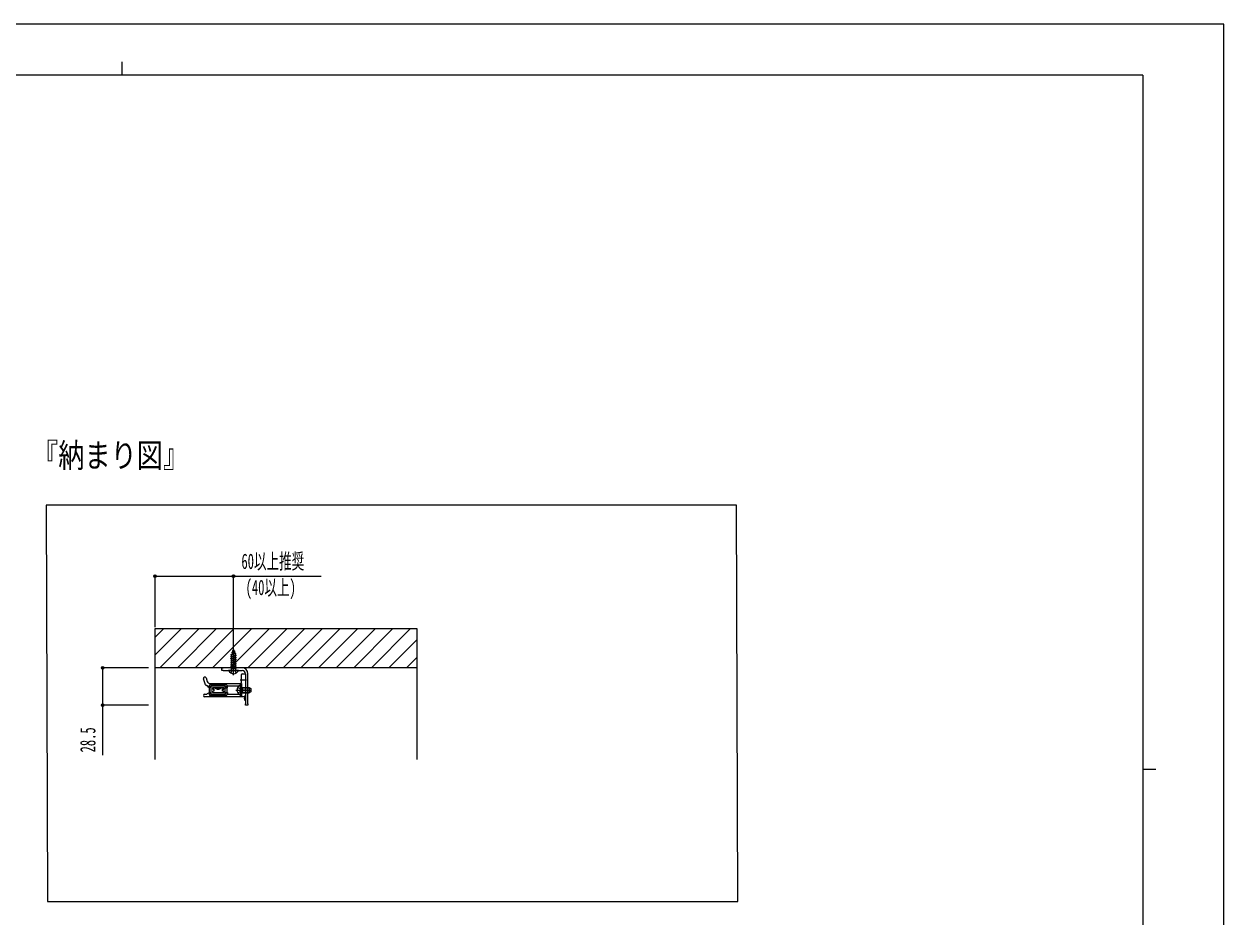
# Model space of a CAD drawing. Units: millimetres, scale not verified. Extents: x -841 to 841, y -594 to 594.
# Drawn here: x -76 to 841, y -88 to 594 of the extents above; entities that cross this region are included whole.
import ezdxf
from ezdxf.enums import TextEntityAlignment as Align

# ---------------------------------------------------------------- set-up
doc = ezdxf.new("R2010")
doc.units = ezdxf.units.MM
doc.header["$LTSCALE"] = 2
for name, color, linetype in [('0-1_USER1', 3, 'Continuous'), ('0-2_YKK_11', 7, 'Continuous'), ('0-3_YKK_12', 2, 'Continuous'), ('0-4_YKK_13', 4, 'Continuous'), ('0-5_YKK_D', 6, 'Continuous'), ('0-6_YKK_ZWAK', 7, 'Continuous')]:
    doc.layers.add(name, color=color, linetype=linetype)
doc.styles.add('ＭＳ ゴシック', font='')
doc.styles.get('ＭＳ ゴシック').set_extended_font_data('MS Gothic')

msp = doc.modelspace()

# ---------------------------------------------------------------- linework, layer by layer
at = {"layer": '0-2_YKK_11'}
for p, q in [((24.471, 125.741), (31.126, 132.396)), ((24.471, 112.271), (44.596, 132.396)), ((28.067, 102.396), (58.067, 132.396)), ((41.537, 102.396), (71.537, 132.396)), ((55.007, 102.396), (85.007, 132.396)), ((68.478, 102.396), (98.478, 132.396)), ((81.948, 102.396), (111.948, 132.396)), ((95.419, 102.396), (125.419, 132.396)), ((108.889, 102.396), (138.889, 132.396)), ((122.359, 102.396), (152.359, 132.396)), ((135.83, 102.396), (165.83, 132.396)), ((149.3, 102.396), (179.3, 132.396)), ((162.77, 102.396), (192.77, 132.396)), ((176.241, 102.396), (206.241, 132.396)), ((189.711, 102.396), (219.711, 132.396)), ((203.182, 102.396), (224.471, 123.685)), ((216.652, 102.396), (224.471, 110.215)), ((224.471, 102.396), (24.471, 102.396))]:
    msp.add_line(p, q, dxfattribs=at)
msp.add_lwpolyline([(468.579, 226.563), (-58.79, 226.563), (-57.709, -75.967), (469.66, -75.967)], close=True, dxfattribs=at)
msp.add_lwpolyline([(24.471, 32.396), (24.471, 102.396), (24.471, 132.396), (224.471, 132.396), (224.471, 102.396), (224.471, 32.396)], dxfattribs=at)
at = {"layer": '0-3_YKK_12'}
for p, q in [((84.471, 99.396), (84.471, 103.396)), ((94.471, 92.896), (89.471, 92.896)), ((94.471, 85.396), (89.471, 85.396)), ((92.471, 85.396), (96.471, 85.396))]:
    msp.add_line(p, q, dxfattribs=at)
at = {"layer": '0-4_YKK_13'}
for p, q in [((82.471, 112.626), (86.221, 113.421)), ((82.471, 112.526), (86.221, 113.321)), ((82.471, 112.626), (83.047, 112.959)), ((82.471, 112.526), (82.471, 112.626)), ((82.471, 112.526), (82.996, 112.223)), ((86.471, 111.831), (82.471, 111.036)), ((82.471, 110.936), (86.471, 111.731)), ((82.471, 111.036), (82.996, 111.339)), ((82.471, 110.936), (82.471, 111.036)), ((82.471, 110.936), (82.996, 110.633)), ((82.471, 109.446), (86.471, 110.241)), ((86.471, 110.141), (82.471, 109.346)), ((85.836, 113.099), (82.996, 112.223)), ((82.996, 111.339), (82.996, 112.223)), ((82.996, 111.339), (85.946, 112.134)), ((85.946, 111.428), (82.996, 110.633)), ((82.996, 109.749), (82.996, 110.633)), ((82.996, 109.749), (85.946, 110.544)), ((83.438, 113.904), (83.047, 112.959)), ((83.047, 112.959), (85.54, 113.814)), ((83.071, 114.116), (85.521, 114.911)), ((83.071, 114.216), (83.724, 114.593)), ((83.071, 114.116), (83.438, 113.904)), ((83.438, 113.904), (85.17, 114.709)), ((84.471, 116.396), (83.724, 114.593)), ((83.724, 114.593), (84.895, 115.373)), ((83.871, 115.706), (84.124, 115.56)), ((84.471, 96.896), (84.471, 117.05)), ((84.471, 116.396), (84.895, 115.373)), ((84.895, 115.373), (85.521, 115.011)), ((85.17, 114.709), (85.521, 114.911)), ((85.17, 114.709), (85.54, 113.814)), ((85.521, 114.911), (85.521, 115.011)), ((85.54, 113.814), (86.221, 113.421)), ((85.836, 113.099), (86.221, 113.321)), ((85.836, 113.099), (85.946, 112.835)), ((85.946, 112.134), (85.946, 112.835)), ((85.946, 112.134), (86.471, 111.831)), ((85.946, 111.428), (86.471, 111.731)), ((85.946, 110.544), (85.946, 111.428)), ((85.946, 110.544), (86.471, 110.241)), ((86.221, 113.321), (86.221, 113.421)), ((86.471, 111.731), (86.471, 111.831)), ((75.471, 100.396), (75.471, 102.396)), ((75.471, 102.396), (76.471, 102.396)), ((90.971, 102.396), (76.471, 102.396)), ((82.471, 109.346), (82.996, 109.043)), ((82.471, 107.856), (86.471, 108.651)), ((86.471, 108.551), (82.471, 107.756)), ((82.471, 107.856), (82.996, 108.159)), ((82.471, 107.756), (82.471, 107.856)), ((82.471, 107.756), (82.996, 107.453)), ((82.471, 106.166), (82.996, 105.863)), ((82.471, 104.676), (86.471, 105.471)), ((86.471, 105.371), (82.471, 104.576)), ((82.471, 104.676), (82.996, 104.979)), ((82.471, 104.576), (82.471, 104.676)), ((82.471, 104.576), (82.996, 104.273)), ((82.471, 102.986), (82.996, 102.683)), ((82.836, 100.896), (82.836, 101.984)), ((86.111, 101.984), (82.836, 101.984)), ((85.946, 109.838), (82.996, 109.043)), ((82.996, 108.159), (82.996, 109.043)), ((82.996, 108.159), (85.946, 108.954)), ((85.946, 108.248), (82.996, 107.453)), ((82.996, 106.569), (82.996, 107.453)), ((85.946, 106.658), (82.996, 105.863)), ((82.996, 104.979), (82.996, 105.863)), ((82.996, 104.979), (85.946, 105.774)), ((85.946, 105.068), (82.996, 104.273)), ((82.996, 103.389), (82.996, 104.273)), ((85.946, 103.478), (82.996, 102.683)), ((82.996, 101.984), (82.996, 102.683)), ((84.471, 100.854), (83.326, 100.246)), ((83.68, 101.984), (85.946, 102.594)), ((84.471, 100.854), (85.616, 100.246)), ((84.923, 101.984), (86.471, 102.291)), ((86.471, 102.191), (85.427, 101.984)), ((85.946, 108.954), (85.946, 109.838)), ((85.946, 108.954), (86.471, 108.651)), ((85.946, 108.248), (86.471, 108.551)), ((85.946, 107.364), (85.946, 108.248)), ((85.946, 107.364), (86.471, 107.061)), ((85.946, 105.774), (85.946, 106.658)), ((85.946, 105.774), (86.471, 105.471)), ((85.946, 104.184), (85.946, 105.068)), ((85.946, 104.184), (86.471, 103.881)), ((85.946, 102.594), (85.946, 103.478)), ((85.946, 102.594), (86.471, 102.291)), ((86.106, 100.896), (86.106, 101.984)), ((86.471, 108.551), (86.471, 108.651)), ((63.133, 89.401), (61.525, 94.071)), ((63.416, 94.722), (64.407, 91.845)), ((76.471, 100.396), (75.471, 100.396)), ((76.471, 100.396), (90.971, 100.396)), ((88.066, 100.396), (80.875, 100.396)), ((82.421, 98.43), (83.326, 100.246)), ((86.521, 98.43), (85.616, 100.246)), ((90.471, 96.796), (90.471, 97.296)), ((90.471, 91.496), (90.471, 96.796)), ((90.971, 97.796), (92.971, 97.796)), ((93.471, 97.896), (93.471, 74.896)), ((93.471, 97.296), (93.471, 96.796)), ((93.471, 96.796), (93.471, 81.296)), ((95.471, 74.896), (95.471, 97.896)), ((63.766, 88.996), (63.7, 88.996)), ((65.772, 83.383), (64.346, 82.457)), ((65.676, 87.501), (64.473, 88.703)), ((66.298, 90.496), (89.471, 90.496)), ((66.471, 89.596), (78.871, 89.596)), ((66.838, 82.941), (66.953, 82.396)), ((66.855, 87.851), (66.971, 88.396)), ((78.371, 88.396), (66.971, 88.396)), ((67.171, 87.896), (67.171, 82.896)), ((77.671, 88.396), (67.671, 88.396)), ((68.421, 86.146), (69.421, 86.146)), ((69.421, 84.646), (68.421, 84.646)), ((76.671, 87.196), (68.671, 87.196)), ((69.421, 86.146), (69.421, 84.646)), ((73.521, 85.896), (73.521, 86.296)), ((74.421, 86.296), (74.421, 86.896)), ((78.171, 82.896), (78.171, 87.896)), ((78.353, 82.396), (78.353, 83.596)), ((78.353, 83.596), (79.853, 83.596)), ((78.371, 88.396), (78.371, 87.196)), ((79.853, 83.596), (79.853, 82.296)), ((89.471, 88.496), (79.871, 88.496)), ((86.171, 85.396), (98.158, 85.396)), ((86.171, 85.396), (98.158, 85.396)), ((87.705, 87.446), (89.52, 86.541)), ((87.705, 87.446), (89.52, 86.541)), ((87.705, 83.346), (89.52, 84.251)), ((87.705, 83.346), (89.52, 84.251)), ((90.129, 85.396), (89.52, 86.541)), ((90.129, 85.396), (89.52, 86.541)), ((90.129, 85.396), (89.52, 84.251)), ((90.129, 85.396), (89.52, 84.251)), ((89.671, 81.8), (89.671, 88.992)), ((89.671, 81.8), (89.671, 88.992)), ((89.671, 87.646), (90.471, 87.646)), ((89.671, 83.146), (90.471, 83.146)), ((91.071, 87.017), (90.055, 87.257)), ((91.071, 87.017), (90.055, 87.257)), ((91.071, 83.775), (90.055, 83.535)), ((91.071, 83.775), (90.055, 83.535)), ((91.071, 87.396), (90.258, 87.251)), ((91.071, 87.396), (90.258, 87.251)), ((91.071, 83.396), (90.258, 83.541)), ((91.071, 83.396), (90.258, 83.541)), ((90.471, 83.296), (90.471, 87.496)), ((91.071, 87.396), (91.071, 83.396)), ((91.071, 87.396), (96.271, 87.396)), ((91.071, 87.396), (91.071, 83.396)), ((91.071, 87.396), (96.271, 87.396)), ((91.071, 87.017), (97.029, 87.017)), ((91.071, 87.017), (97.029, 87.017)), ((91.071, 83.775), (97.029, 83.775)), ((91.071, 83.775), (97.029, 83.775)), ((91.071, 83.396), (96.271, 83.396)), ((91.071, 83.396), (96.271, 83.396)), ((96.271, 87.396), (96.271, 83.396)), ((96.271, 87.396), (97.671, 86.696)), ((96.271, 87.396), (96.271, 83.396)), ((96.271, 87.396), (97.671, 86.696)), ((97.671, 84.096), (96.271, 83.396)), ((97.671, 84.096), (96.271, 83.396)), ((97.671, 86.696), (97.671, 84.096)), ((97.671, 86.696), (97.671, 84.096)), ((62.449, 82.296), (63.802, 82.296)), ((92.471, 80.296), (62.449, 80.296)), ((78.871, 81.196), (66.471, 81.196)), ((66.953, 82.396), (78.353, 82.396)), ((67.671, 82.396), (77.671, 82.396)), ((79.853, 82.296), (89.471, 82.296)), ((95.471, 74.896), (95.471, 73.896))]:
    msp.add_line(p, q, dxfattribs=at)
for points in [[(83.071, 114.116), (83.071, 114.216), (85.521, 115.011)], [(83.871, 115.706), (83.871, 115.806), (84.338, 116.076)], [(85.946, 109.838), (86.471, 110.141), (86.471, 110.241)], [(82.471, 109.346), (82.471, 109.446), (82.996, 109.749)], [(82.471, 106.266), (82.996, 106.569), (85.946, 107.364)], [(86.471, 106.961), (82.471, 106.166), (82.471, 106.266), (86.471, 107.061)], [(82.471, 103.086), (82.996, 103.389), (85.946, 104.184)], [(86.471, 103.781), (82.471, 102.986), (82.471, 103.086), (86.471, 103.881)], [(85.946, 106.658), (86.471, 106.961), (86.471, 107.061)], [(85.946, 105.068), (86.471, 105.371), (86.471, 105.471)], [(85.946, 103.478), (86.471, 103.781), (86.471, 103.881)], [(86.111, 101.984), (86.471, 102.191), (86.471, 102.291)], [(65.971, 81.696), (65.971, 83.472), (65.971, 87.325), (65.971, 89.096)], [(68.421, 84.646), (68.421, 83.596), (76.921, 83.596), (76.921, 84.646), (75.921, 84.646), (75.921, 86.146), (76.921, 86.146), (76.921, 87.196), (68.421, 87.196), (68.421, 86.146)], [(76.671, 87.196), (76.671, 86.896), (68.671, 86.896), (68.671, 87.196)], [(74.421, 86.296), (70.921, 86.296), (70.921, 86.896)], [(73.521, 85.896), (71.821, 85.896), (71.821, 86.296)], [(78.371, 87.196), (79.871, 87.196), (79.871, 88.496)], [(79.371, 89.096), (79.371, 87.196), (79.371, 83.596), (79.371, 81.696)], [(95.471, 73.896), (93.471, 73.896), (93.471, 74.896)]]:
    msp.add_lwpolyline(points, dxfattribs=at)
msp.add_lwpolyline([(89.671, 90.396), (90.471, 90.396), (90.471, 80.396), (89.671, 80.396)], close=True, dxfattribs=at)
for centre, radius, start, end in [((82.336, 100.896), 0.5, 270, 0), ((86.606, 100.896), 0.5, 180, 270), ((90.971, 97.896), 4.5, 0, 90), ((62.471, 94.396), 1, 19, 199), ((66.298, 92.496), 2, 199, 270), ((80.875, 100.242), 0.154, 90, 207.28096), ((84.471, 102.096), 4.2, 207.28096, 332.71904), ((88.066, 100.242), 0.154, 332.71904, 90), ((90.971, 97.296), 0.5, 90, 180), ((90.971, 97.896), 2.5, 0, 90), ((92.971, 97.296), 0.5, 0, 90), ((63.7, 89.596), 0.6, 199, 270), ((63.766, 87.996), 1, 45, 90), ((66.171, 87.996), 0.7, 225, 348.06649), ((66.153, 82.796), 0.7, 11.93351, 123), ((66.471, 89.096), 0.5, 90, 180), ((67.671, 87.896), 0.5, 90, 180), ((67.671, 82.896), 0.5, 180, 270), ((77.671, 87.896), 0.5, 0, 90), ((77.671, 82.896), 0.5, 270, 0), ((78.871, 89.096), 0.5, 0, 90), ((91.371, 85.396), 4.2, 117.28096, 242.71904), ((91.371, 85.396), 4.2, 117.28096, 242.71904), ((89.516, 88.992), 0.154, 0, 117.28096), ((89.516, 88.992), 0.154, 0, 117.28096), ((89.471, 91.496), 1, 270, 0), ((89.471, 87.496), 1, 0, 90), ((89.471, 83.296), 1, 270, 0), ((90.171, 87.744), 0.5, 180, 280.09096), ((90.171, 87.744), 0.5, 180, 280.09096), ((90.171, 83.048), 0.5, 79.90904, 180), ((90.171, 83.048), 0.5, 79.90904, 180), ((62.449, 81.296), 1, 90, 270), ((63.802, 83.296), 1, 270, 303), ((66.471, 81.696), 0.5, 180, 270), ((78.871, 81.696), 0.5, 270, 0), ((89.516, 81.8), 0.154, 242.71904, 0), ((89.516, 81.8), 0.154, 242.71904, 0), ((92.471, 81.296), 1, 270, 0), ((94.416, 78.896), 1.945, 119.06891, 180), ((94.416, 78.896), 1.945, 180, 240.93109)]:
    msp.add_arc(centre, radius, start, end, dxfattribs=at)
at = {"layer": '0-5_YKK_D'}
for p, q in [((24.471, 133.396), (24.471, 173.396)), ((84.471, 104.396), (84.471, 173.396)), ((19.471, 102.396), (-16.529, 102.396)), ((19.471, 73.896), (-16.529, 73.896))]:
    msp.add_line(p, q, dxfattribs=at)
for points in [[(24.471, 172.396), (84.471, 172.396), (151.351, 172.396)], [(-15.529, 102.396), (-15.529, 73.896), (-15.529, 35.816)]]:
    msp.add_lwpolyline(points, dxfattribs=at)
for centre in [(24.471, 172.396), (84.471, 172.396), (-15.529, 102.396), (-15.529, 73.896)]:
    msp.add_circle(centre, 1, dxfattribs=at)
at = {"layer": '0-6_YKK_ZWAK'}
for p, q in [((-0.996, 565), (-0.996, 555)), ((779.004, 555), (-780.996, 555)), ((779.004, 555), (779.004, -505)), ((779.004, 25), (789.004, 25))]:
    msp.add_line(p, q, dxfattribs=at)
msp.add_lwpolyline([(-841, -594), (841, -594), (841, 594), (-841, 594)], close=True, dxfattribs=at)

# ---------------------------------------------------------------- texts
at = {"layer": '0-1_USER1', "style": 'ＭＳ ゴシック', "width": 0.8}
msp.add_text('『納まり図』', height=18.33, dxfattribs=at).set_placement((-69.457, 250), align=Align.BOTTOM_LEFT)
at = {"layer": '0-5_YKK_D', "style": 'ＭＳ ゴシック', "width": 0.6}
for s, p in [('60以上推奨', (90.471, 174.396)), ('(40以上)', (93.671, 154.396))]:
    msp.add_text(s, height=11.73, dxfattribs=at).set_placement(p, align=Align.BOTTOM_LEFT)
msp.add_text('28.5', height=11.73, rotation=90, dxfattribs=at).set_placement((-17.529, 37.816), align=Align.BOTTOM_LEFT)

doc.saveas('drawing.dxf')
